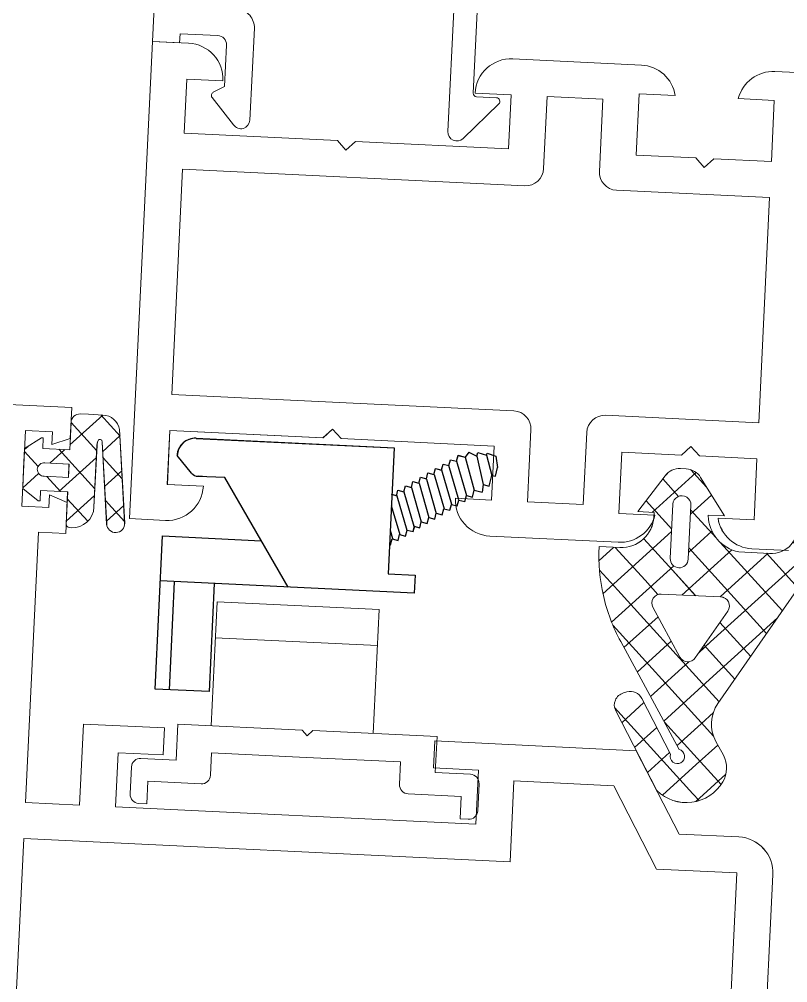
# Model space of a CAD drawing. Header units: millimetres. Extents: x 26282 to 30760, y 1404 to 4574.
# Drawn here: x 29210.07 to 29214.34, y 2843.03 to 2848.38 of the extents above; entities that cross this region are included whole.
import ezdxf

# ---------------------------------------------------------------- set-up
doc = ezdxf.new("R2010")
doc.units = ezdxf.units.MM
doc.header["$LTSCALE"] = 0.25
doc.linetypes.add('DIVIDE', pattern=[1.25, 0.5, -0.25, 0, -0.25, 0, -0.25])
for name, color, linetype, lineweight in [('AB-DUV', 4, 'Continuous', 50), ('DOĞRAMA', 30, 'Continuous', 20), ('SECTION LINE (3RDF)', 40, 'DIVIDE', 25)]:
    doc.layers.add(name, color=color, linetype=linetype, lineweight=lineweight)
doc.layers.add('aksesuar_k', color=7, linetype='Continuous')

# ---------------------------------------------------------------- blocks, each defined once
blk = doc.blocks.new('CHD60E27', base_point=(-138.6, 7.85))
at = {"color": 1, "linetype": 'Continuous'}
for p, q in [((-80.6, 56.35), (-78.6, 56.35)), ((-78.6, 29.85), (-80.6, 29.85))]:
    blk.add_line(p, q, dxfattribs=at)
at = {"color": 40, "linetype": 'Continuous'}
blk.add_lwpolyline([(-115.2, 56.35), (-113.159591, 56.35, -0.356297), (-111.199999, 54.75), (-113.2, 54.75), (-113.2, 51.35), (-110, 51.35), (-109.5, 50.85), (-109, 51.35), (-105.7, 51.35), (-105.7, 54.75), (-107.7, 54.75, -0.356297), (-105.740408, 56.35), (-98.6, 56.35, -0.414213), (-96.599999, 54.350001), (-98.6, 54.35), (-98.6, 51.35), (-90.1, 51.35), (-89.6, 50.85), (-89.1, 51.35), (-80.6, 51.35), (-80.6, 54.35), (-82.6, 54.35, -0.414213), (-80.6, 56.35), (-78.6, 56.35), (-78.6, 56.35), (-78.6, 29.85), (-79.6, 29.85), (-80.6, 29.85, -0.414213), (-82.599999, 31.85), (-80.6, 31.85), (-80.6, 34.85), (-89.1, 34.85), (-89.6, 35.35), (-90.1, 34.85), (-98.6, 34.85), (-98.6, 31.85), (-96.6, 31.85, -0.414213), (-98.599999, 29.85), (-105.740408, 29.85, -0.356298), (-107.699999, 31.450001), (-105.7, 31.45), (-105.7, 34.85), (-109, 34.85), (-109.5, 35.35), (-110, 34.85), (-113.2, 34.85), (-113.2, 31.45), (-111.2, 31.45, -0.356298), (-113.159592, 29.85), (-115.2, 29.85)], format="xyb", dxfattribs=at)
blk.add_lwpolyline([(-80.6, 43.1), (-80.6, 49.35), (-99.6, 49.35, -0.414213), (-100.6, 50.35), (-100.6, 54.35), (-103.7, 54.35), (-103.7, 50.35, -0.414213), (-104.699999, 49.350001), (-113.2, 49.35), (-113.2, 36.85), (-104.7, 36.85, -0.414213), (-103.699999, 35.850001), (-103.7, 31.85), (-100.6, 31.85), (-100.6, 35.85, -0.414213), (-99.6, 36.85), (-80.6, 36.85), (-80.6, 43.1)], format="xyb", close=True, dxfattribs=at)
blk = doc.blocks.new('CHD10-3111', base_point=(3855.389827, -8975.811796))
at = {"color": 40, "linetype": 'Continuous'}
blk.add_lwpolyline([(3855.389827, -8949.111796), (3879.389827, -8949.111796), (3879.389827, -8971.111796), (3877.889827, -8971.111796), (3877.889827, -8970.611796), (3875.789827, -8970.611796, 0.414276), (3875.289827, -8971.111902), (3875.289827, -8973.411796), (3875.891113, -8973.764938, -0.44986), (3875.948899, -8974.058621), (3874.687602, -8975.51474, -0.717959), (3873.789827, -8975.211796), (3873.789827, -8970.111796, -0.414242), (3874.789923, -8969.111796), (3876.40713, -8969.111796, 0.409111), (3877.406977, -8968.129248), (3877.703866, -8951.120522, 0.419335), (3877.203942, -8950.611796), (3858.289827, -8950.611796, 0.414214), (3857.789827, -8951.111796), (3857.789827, -8954.510299, 0.096347), (3857.826278, -8954.697709), (3862.331086, -8965.847499, -0.096289), (3862.789827, -8968.20752), (3862.789827, -8975.311796, -0.679855), (3861.925103, -8975.653814), (3860.044019, -8973.648631, -0.65679), (3860.189935, -8973.311796), (3861.289827, -8973.311796, 0.414214), (3861.489827, -8973.111796), (3861.489827, -8968.20752, 0.096295), (3861.125704, -8966.334383), (3856.526235, -8954.950297, -0.096289), (3856.489827, -8954.762994), (3856.489827, -8952.011796), (3855.389827, -8952.011796), (3855.389827, -8949.111796)], format="xyb", close=True, dxfattribs=at)
blk = doc.blocks.new('CHD60E28', base_point=(0, -82.8))
at = {"color": 40, "linetype": 'Continuous'}
blk.add_lwpolyline([(67, -82.8), (63.5, -82.8), (63.5, -81.073884), (64.5, -80.7), (64.5, -81.4), (66, -81.4), (66, -77.2), (64.5, -77.2), (64.5, -77.9), (63.5, -77.526115), (63.5, -75.8), (65, -75.8), (65, -60.8), (62, -60.8), (62, -65.3), (57.5, -65.3), (57.5, -63.8), (60, -63.8), (60, -60.8), (40, -60.8), (40, -63.8), (42.5, -63.8), (42.5, -65.3), (31.308076, -65.3), (28.71, -60.8), (25.4, -60.8, -0.414213), (23.4, -58.799999), (23.4, -48.4)], format="xyb", dxfattribs=at)
blk.add_lwpolyline([(65, -43.55084), (65, -28.301681, 0.414213), (62, -25.301681), (60, -25.30168), (60, -29), (25.4, -29), (25.4, -58.8), (29.864701, -58.8), (32.462777, -63.3), (38, -63.3), (38, -58.8), (65, -58.8), (65, -43.55084)], format="xyb", close=True, dxfattribs=at)
blk = doc.blocks.new('CHD50D23', base_point=(110.983776, 153.85743))
at = {"color": 1, "linetype": 'Continuous'}
for p, q in [((117.791548, 170.671326), (119.381447, 172.261226)), ((119.568875, 171.841832), (119.206204, 172.204502)), ((119.457419, 170.215877), (121.244586, 172.003044)), ((124.138771, 167.271936), (119.568875, 171.841832)), ((119.432791, 169.856596), (118.032092, 171.257294)), ((120.970782, 169.60792), (122.142332, 170.77947)), ((118.315634, 169.074092), (119.457419, 170.215877)), ((121.333881, 167.955505), (119.432791, 169.856596)), ((121.747604, 168.263422), (122.91966, 169.435477)), ((119.301305, 167.938443), (120.572703, 169.209841)), ((119.296707, 167.87136), (118.580823, 168.587243)), ((118.649877, 167.287015), (119.301305, 167.938443)), ((119.145191, 165.661009), (121.37384, 167.889658)), ((124.455498, 162.712568), (119.296707, 167.87136)), ((122.524426, 166.918923), (123.696988, 168.091485)), ((119.160623, 165.886123), (118.364104, 166.682642)), ((120.14134, 164.535837), (122.174977, 166.569474)), ((124.278265, 160.768481), (119.160623, 165.886123)), ((115.348278, 161.864095), (119.145191, 165.661009)), ((119.024539, 163.900887), (117.547506, 165.37792)), ((121.172168, 163.445345), (122.976114, 165.249291)), ((118.528593, 162.275512), (116.730908, 164.073197)), ((118.989078, 163.383575), (119.611946, 164.006444)), ((119.345191, 163.580234), (119.024539, 163.900887)), ((121.973305, 162.125161), (123.777251, 163.929107)), ((111.799457, 156.193954), (118.989078, 163.383575)), ((120.452072, 158.230713), (115.91431, 162.768475)), ((121.603057, 159.633594), (124.527445, 162.557981)), ((118.720503, 157.840961), (115.097712, 161.463753)), ((116.041968, 158.315145), (118.584254, 160.857431)), ((118.064864, 158.216721), (120.705574, 160.857431)), ((121.299351, 159.504754), (119.946674, 160.857431)), ((121.452072, 157.361288), (125.087016, 160.996232)), ((122.788808, 160.136617), (122.034401, 160.891024)), ((125.34237, 159.704376), (124.278265, 160.768481)), ((116.124999, 158.315145), (114.281114, 160.15903)), ((124.529431, 158.395995), (122.788808, 160.136617)), ((121.237452, 159.267988), (121.603057, 159.633594)), ((122.965684, 157.838422), (121.299351, 159.504754)), ((114.691525, 157.627299), (113.464516, 158.854308)), ((124.608099, 158.395995), (125.396213, 159.184109)), ((119.211984, 157.24252), (120.452072, 158.482608)), ((113.865869, 156.331635), (112.647918, 157.549586)), ((120.452072, 156.109392), (118.977527, 157.583937)), ((122.94395, 155.738834), (121.452072, 157.230713)), ((113.040212, 155.035971), (111.83132, 156.244863)), ((119.332913, 155.242129), (120.452072, 156.361288)), ((120.244395, 154.032291), (122.569534, 156.35743)), ((112.193401, 154.466577), (113.52755, 155.800727)), ((122.081038, 154.480426), (121.159141, 155.402323)), ((111.107571, 154.847292), (111.014722, 154.940141)), ((120.547923, 153.892221), (119.627241, 154.812903))]:
    blk.add_line(p, q, dxfattribs=at)
for points in [[(117.942326, 171.103172, -0.229763), (119.601084, 172.311706, -0.229763), (121.577, 171.756923), (124.065182, 167.454881, -0.472021), (123.686104, 166.442525), (123.493312, 166.376425, -0.353954), (122.651853, 166.698377), (120.910699, 169.711911, 2.506605), (120.443837, 169.422198), (123.974866, 163.603459, -0.068514), (125.058809, 161.099606, -0.068514), (125.425814, 158.395994), (124.268132, 158.395995, 0.414213), (122.468133, 156.595995), (122.468132, 156.35743), (123.368132, 156.35743), (121.951762, 154.2919, -0.247171), (121.127035, 153.857431), (120.80923, 153.85743, -0.247171), (119.984502, 154.2919), (118.568132, 156.35743), (119.468132, 156.35743), (119.468132, 156.395995, 0.347266), (117.672353, 158.315146), (115.962865, 158.315145, 0.239382), (114.781982, 157.769249), (112.588983, 154.327878), (110.983776, 154.890697), (118.422358, 166.775718, 0.283277), (118.436838, 168.874362), (117.984154, 169.620334, -0.264505), (117.942326, 171.103172)], [(118.960417, 162.96546), (118.120011, 161.622698, 0.58904), (118.543842, 160.857431), (121.854332, 160.857431, 0.584485), (122.281783, 161.616824), (120.652103, 164.302354, 0.558043), (119.800823, 164.308222), (118.960417, 162.96546)], [(120.952072, 159.35743, 0.414214), (120.452072, 158.85743), (120.452072, 155.85743, 1), (121.452072, 155.85743), (121.452072, 158.85743, 0.414214), (120.952072, 159.35743)]]:
    blk.add_lwpolyline(points, format="xyb", close=True, dxfattribs=at)
blk = doc.blocks.new('CHD40D06', base_point=(-3.244644, -4.348007))
at = {"color": 1, "linetype": 'Continuous'}
for p, q in [((-1.5, 0.137274), (0, 1.637274)), ((-3.233957, 1.502004), (-2.114244, 0.38229)), ((-3.143286, 0.615308), (-2.231326, 1.527269)), ((-1.19341, 1.582777), (0, 0.389367)), ((-1.5, -1.984046), (0.484046, 0)), ((0.389367, 0), (1.189367, -0.8)), ((-2.94649, -1.309216), (-2.03453, -0.397255)), ((-1.5, -0.231953), (0.605442, -2.337395)), ((1.664749, -0.940617), (2.5, -0.105366)), ((-2.992329, -0.860945), (-1.872616, -1.980658)), ((0.267971, -2.337395), (1.067971, -1.537395)), ((1.710462, -1.321095), (2.5, -2.110633)), ((-2.749694, -3.23374), (-1.837734, -2.32178)), ((-1.74264, -4.348007), (0, -2.605366)), ((-1.5, -2.353274), (-0.000027, -3.853246)), ((2.317869, -2.408817), (2.5, -2.226687)), ((-2.750701, -3.223894), (-1.626587, -4.348007))]:
    blk.add_line(p, q, dxfattribs=at)
for points in [[(2.5, -0.0586), (2.5, -1.168698), (2.5, -2.278795), (1.60183, -2.919995), (1.5, -2.919995), (1.5, -2.337395), (0, -2.337395), (0, -3.848007, -0.414213), (-0.499999, -4.348007), (-0.943759, -4.348007), (-1.741907, -4.348007, -0.346314), (-2.714035, -3.582455), (-3.24205, 1.581145, -0.414213), (-2.795506, 2.129414, -0.414213), (-2.247237, 1.68287), (-1.7854, -2.833564), (-1.760746, -2.951964), (-1.679623, -2.98778), (-1.584181, -2.97584), (-1.510215, -2.854067), (-1.5, -2.668709), (-1.5, 0.781642, -0.414213), (-0.3, 1.981642), (-0.2, 1.981642, -0.414209), (0, 1.781645), (0, 0), (1.5, 0), (1.5, 0.5826), (1.60183, 0.5826), (2.5, -0.0586)], [(1.743245, -1.168703, 0.444305), (1.335038, -0.8), (0, -0.8), (0, -1.537395), (1.335028, -1.537395, 0.444305), (1.743245, -1.168703)]]:
    blk.add_lwpolyline(points, format="xyb", close=True, dxfattribs=at)
blk = doc.blocks.new('karş')
at = {"layer": 'aksesuar_k'}
for p, q in [((-11.742, 16.152), (-3.242, 16.152)), ((-11.742, 13.152), (-11.742, 16.152)), ((-5.742, 2.052), (-5.742, 16.152)), ((-3.242, 16.152), (-3.242, 10.662)), ((0.322, 14.701), (1.258, 15.552)), ((-11.742, 15.352), (-5.742, 15.352)), ((2.258, 14.552), (2.258, 3.552)), ((0.158, 13.852), (0.158, 14.331)), ((0.158, 12.852), (0.158, 13.852)), ((-5.742, 13.152), (-11.742, 13.152)), ((-5.742, 9.052), (0.158, 12.852)), ((-4.742, 3.552), (-4.742, 2.052)), ((2.258, 3.552), (-4.742, 3.552)), ((-3.104, 3.552), (-3.117, 3.489)), ((-3.104, 3.552), (-3.117, 3.489)), ((-3.117, 3.489), (-2.785, 3.418)), ((-3.117, 3.489), (-2.785, 3.418)), ((-2.785, 3.418), (-2.856, 3.085)), ((-2.785, 3.418), (-2.856, 3.085)), ((-2.32, 3.552), (-2.772, 3.398)), ((-0.939, 3.552), (-2.522, 3.012)), ((-0.393, 3.267), (-2.271, 2.626)), ((-0.414, 3.299), (-0.081, 3.227)), ((-0.414, 3.299), (-0.081, 3.227)), ((-0.312, 3.584), (-0.383, 3.252)), ((-0.319, 3.552), (-0.383, 3.252)), ((-0.081, 3.227), (-0.152, 2.895)), ((-0.081, 3.227), (-0.152, 2.895)), ((-2.856, 3.085), (-2.523, 3.014)), ((-2.856, 3.085), (-2.523, 3.014)), ((-2.523, 3.014), (-2.593, 2.68)), ((-2.523, 3.014), (-2.593, 2.68)), ((-2.593, 2.68), (-2.26, 2.609)), ((-2.593, 2.68), (-2.26, 2.609)), ((-0.151, 2.893), (-2.029, 2.251)), ((-0.152, 2.895), (0.182, 2.822)), ((-0.152, 2.895), (0.182, 2.822)), ((0.182, 2.822), (0.111, 2.489)), ((0.182, 2.822), (0.111, 2.489)), ((-2.26, 2.609), (-2.331, 2.276)), ((-2.26, 2.609), (-2.331, 2.276)), ((-2.331, 2.276), (-1.999, 2.205)), ((-2.331, 2.276), (-1.999, 2.205)), ((-2.029, 2.252), (-2.1, 1.919)), ((-2.029, 2.252), (-2.1, 1.919)), ((0.11, 2.491), (-1.768, 1.85)), ((0.111, 2.489), (0.443, 2.418)), ((0.111, 2.489), (0.443, 2.418)), ((0.443, 2.418), (0.372, 2.085)), ((0.443, 2.418), (0.372, 2.085)), ((-4.742, 2.052), (-5.742, 2.052)), ((-2.1, 1.919), (-1.767, 1.848)), ((-2.1, 1.919), (-1.767, 1.848)), ((-1.767, 1.848), (-1.837, 1.514)), ((-1.767, 1.848), (-1.837, 1.514)), ((0.377, 2.078), (-1.5, 1.436)), ((0.614, 1.681), (-1.264, 1.04)), ((0.372, 2.085), (0.706, 2.013)), ((0.372, 2.085), (0.706, 2.013)), ((0.706, 2.013), (0.635, 1.68)), ((0.706, 2.013), (0.635, 1.68)), ((0.635, 1.68), (0.968, 1.609)), ((0.635, 1.68), (0.968, 1.609)), ((0.968, 1.609), (0.897, 1.276)), ((0.968, 1.609), (0.897, 1.276)), ((-1.837, 1.514), (-1.505, 1.442)), ((-1.837, 1.514), (-1.505, 1.442)), ((-1.505, 1.442), (-1.576, 1.11)), ((-1.505, 1.442), (-1.576, 1.11)), ((-1.576, 1.11), (-1.243, 1.039)), ((-1.576, 1.11), (-1.243, 1.039)), ((0.891, 1.255), (-0.987, 0.613)), ((0.897, 1.276), (1.231, 1.203)), ((0.897, 1.276), (1.231, 1.203)), ((1.231, 1.203), (1.16, 0.871)), ((1.231, 1.203), (1.16, 0.871)), ((-1.243, 1.039), (-1.313, 0.704)), ((-1.243, 1.039), (-1.313, 0.704)), ((-1.313, 0.704), (-0.98, 0.633)), ((-1.313, 0.704), (-0.98, 0.633)), ((-0.98, 0.633), (-1.051, 0.3)), ((-0.98, 0.633), (-1.051, 0.3)), ((1.164, 0.865), (-0.714, 0.223)), ((1.16, 0.871), (1.492, 0.8)), ((1.16, 0.871), (1.492, 0.8)), ((1.492, 0.8), (1.421, 0.467)), ((1.492, 0.8), (1.421, 0.467)), ((-1.051, 0.3), (-0.718, 0.229)), ((-1.051, 0.3), (-0.718, 0.229)), ((-0.718, 0.229), (-0.788, -0.105)), ((-0.718, 0.229), (-0.788, -0.105)), ((1.445, 0.494), (-0.433, -0.148)), ((1.684, 0.061), (-0.194, -0.58)), ((1.421, 0.467), (1.755, 0.394)), ((1.421, 0.467), (1.755, 0.394)), ((1.755, 0.394), (1.684, 0.061)), ((1.755, 0.394), (1.684, 0.061)), ((1.684, 0.061), (2.017, -0.01)), ((1.684, 0.061), (2.017, -0.01)), ((-0.788, -0.105), (-0.456, -0.176)), ((-0.788, -0.105), (-0.456, -0.176)), ((-0.456, -0.176), (-0.527, -0.509)), ((-0.527, -0.509), (-0.194, -0.58)), ((-0.527, -0.509), (-0.194, -0.58)), ((1.928, -0.41), (0.133, -0.999)), ((2.228, -0.601), (1.928, -0.41)), ((2.017, -0.01), (1.931, -0.412)), ((2.017, -0.01), (1.946, -0.342)), ((-0.194, -0.58), (-0.264, -0.914)), ((-0.194, -0.58), (-0.264, -0.914)), ((-0.264, -0.914), (0.133, -0.999)), ((0.133, -0.999), (0.039, -1.439)), ((2.026, -1.049), (0.47, -1.483)), ((2.228, -0.601), (2.026, -1.049)), ((2.026, -1.049), (2.226, -1.092)), ((0.47, -1.483), (0.039, -1.439)), ((0.47, -1.483), (0.398, -1.816)), ((2.097, -1.582), (0.997, -1.944)), ((2.226, -1.092), (2.097, -1.582)), ((2.097, -1.582), (2.219, -1.612)), ((0.398, -1.816), (0.997, -1.944)), ((0.997, -1.944), (0.955, -2.144)), ((2.079, -2.104), (1.453, -2.234)), ((2.219, -1.612), (2.079, -2.104)), ((0.955, -2.144), (1.455, -2.226))]:
    blk.add_line(p, q, dxfattribs=at)
for centre, radius, start, end in [((1.258, 14.552), 1, 0, 90), ((0.658, 14.331), 0.5, 132.2737, 180)]:
    blk.add_arc(centre, radius, start, end, dxfattribs=at)
blk = doc.blocks.new('A$C74C11A8A')
at = {"layer": 'DOĞRAMA', "color": 155}
for p, q in [((685.712, 106.878), (678.832, 106.878)), ((683.712, 106.878), (683.712, 97.878)), ((685.712, 97.878), (685.712, 106.878)), ((678.832, 97.878), (685.712, 97.878))]:
    blk.add_line(p, q, dxfattribs=at)
at = {"layer": 'DOĞRAMA', "color": 155, "lineweight": 0}
blk.add_lwpolyline([(676.082, 106.775), (677.332, 106.775), (677.332, 101.525), (677.332, 96.275), (676.082, 96.275, 0.414214), (675.582, 95.775), (675.582, 92.825), (674.332, 92.825), (674.332, 92.375, 0.414214), (674.832, 91.875), (676.332, 91.875, 0.414214), (676.832, 92.375), (676.832, 94.325), (678.832, 94.325), (678.832, 101.225), (678.532, 101.525), (678.832, 101.825), (678.832, 108.725), (676.832, 108.725), (676.832, 110.675, 0.414214), (676.332, 111.175), (674.832, 111.175, 0.414214), (674.332, 110.675), (674.332, 110.225), (675.582, 110.225), (675.582, 107.275, 0.414214)], format="xyb", close=True, dxfattribs=at)
at = {"layer": 'DOĞRAMA', "color": 155, "rotation": 90}
for name, p in [('CHD60E28', (696.083, 51.945)), ('CHD40D06', (695.754, 112.202)), ('CHD50D23', (694.332, 71.415))]:
    blk.add_blockref(name, p, dxfattribs=at)
at = {"layer": 'DOĞRAMA', "color": 155, "xscale": -1, "rotation": 270}
for name, p in [('CHD60E27', (668.083, 51.945)), ('CHD10-3111', (711.883, 87.945))]:
    blk.add_blockref(name, p, dxfattribs=at)
at = {"layer": 'DOĞRAMA', "color": 155}
blk.add_blockref('karş', (692.454, 93.926), dxfattribs=at)
blk = doc.blocks.new('A$C187D15ED')
at = {"layer": 'SECTION LINE (3RDF)', "xscale": 0.0999999999999993, "yscale": 0.0999999999999993, "zscale": 0.0999999999999993, "rotation": 87.23356812257782}
blk.add_blockref('A$C74C11A8A', (9648.1117, 2571.1115), dxfattribs=at)
blk.add_blockref('A$C74C11A8A', (9648.1117, 2571.1115), dxfattribs=at)

msp = doc.modelspace()

# ---------------------------------------------------------------- block references
at = {"layer": 'AB-DUV', "ltscale": 100}
msp.add_blockref('A$C187D15ED', (19570.4239, 205.0275, 5.1264), dxfattribs=at)

# ---------------------------------------------------------------- next in the draw order: linework, layer by layer
at = {"layer": 'aksesuar_k'}
for p, q in [((29211.0534, 2846.0527, 5.1264), (29212.1522, 2845.9997, 5.1264)), ((29212.1522, 2845.9997, 5.1264), (29212.1184, 2845.3005, 5.1264)), ((29211.0292, 2845.8601, 5.1264), (29210.9487, 2845.9577, 5.1264)), ((29212.4981, 2845.9255, 5.1264), (29212.5068, 2845.9584, 5.1264)), ((29212.4981, 2845.9255, 5.1264), (29212.5068, 2845.9584, 5.1264)), ((29212.5068, 2845.9584, 5.1264), (29212.5396, 2845.9497, 5.1264)), ((29212.5068, 2845.9584, 5.1264), (29212.5465, 2845.9479, 5.1264)), ((29212.5669, 2845.9767, 5.1264), (29212.5463, 2845.9476, 5.1264)), ((29212.5463, 2845.9476, 5.1264), (29212.5965, 2845.7654, 5.1264)), ((29212.5669, 2845.9767, 5.1264), (29212.6106, 2845.9543, 5.1264)), ((29212.6106, 2845.9543, 5.1264), (29212.6159, 2845.974, 5.1264)), ((29212.6106, 2845.9543, 5.1264), (29212.6465, 2845.7967, 5.1264)), ((29212.6159, 2845.974, 5.1264), (29212.6642, 2845.9588, 5.1264)), ((29212.6642, 2845.9588, 5.1264), (29212.6678, 2845.9708, 5.1264)), ((29212.6642, 2845.9588, 5.1264), (29212.6951, 2845.8472, 5.1264)), ((29212.6678, 2845.9708, 5.1264), (29212.7163, 2845.9545, 5.1264)), ((29212.7163, 2845.9545, 5.1264), (29212.7262, 2845.8914, 5.1264)), ((29212.4147, 2845.877, 5.1264), (29212.4234, 2845.9099, 5.1264)), ((29212.4147, 2845.877, 5.1264), (29212.4234, 2845.9099, 5.1264)), ((29212.4234, 2845.9099, 5.1264), (29212.4563, 2845.9012, 5.1264)), ((29212.4234, 2845.9099, 5.1264), (29212.4563, 2845.9012, 5.1264)), ((29212.4537, 2845.9037, 5.1264), (29212.5087, 2845.7131, 5.1264)), ((29212.4563, 2845.9012, 5.1264), (29212.4652, 2845.9342, 5.1264)), ((29212.4563, 2845.9012, 5.1264), (29212.4652, 2845.9342, 5.1264)), ((29212.4652, 2845.9342, 5.1264), (29212.4981, 2845.9255, 5.1264)), ((29212.4652, 2845.9342, 5.1264), (29212.4981, 2845.9255, 5.1264)), ((29212.4981, 2845.9255, 5.1264), (29212.553, 2845.7348, 5.1264)), ((29212.7148, 2845.842, 5.1264), (29212.7254, 2845.8915, 5.1264)), ((29211.1132, 2845.8396, 5.1264), (29211.0654, 2845.8419, 5.1264)), ((29211.2131, 2845.8348, 5.1264), (29211.1132, 2845.8396, 5.1264)), ((29212.2896, 2845.8042, 5.1264), (29212.2984, 2845.8372, 5.1264)), ((29212.2896, 2845.8042, 5.1264), (29212.2984, 2845.8372, 5.1264)), ((29212.2984, 2845.8372, 5.1264), (29212.3313, 2845.8285, 5.1264)), ((29212.2984, 2845.8372, 5.1264), (29212.3313, 2845.8285, 5.1264)), ((29212.3313, 2845.8285, 5.1264), (29212.34, 2845.8614, 5.1264)), ((29212.3313, 2845.8285, 5.1264), (29212.34, 2845.8614, 5.1264)), ((29212.34, 2845.8614, 5.1264), (29212.3729, 2845.8527, 5.1264)), ((29212.34, 2845.8614, 5.1264), (29212.3729, 2845.8527, 5.1264)), ((29212.3729, 2845.8527, 5.1264), (29212.3818, 2845.8857, 5.1264)), ((29212.3729, 2845.8527, 5.1264), (29212.3818, 2845.8857, 5.1264)), ((29212.375, 2845.852, 5.1264), (29212.43, 2845.6613, 5.1264)), ((29212.3818, 2845.8857, 5.1264), (29212.4147, 2845.877, 5.1264)), ((29212.3818, 2845.8857, 5.1264), (29212.4147, 2845.877, 5.1264)), ((29212.4153, 2845.8774, 5.1264), (29212.4703, 2845.6867, 5.1264)), ((29212.6794, 2845.788, 5.1264), (29212.6951, 2845.8472, 5.1264)), ((29212.6951, 2845.8472, 5.1264), (29212.7148, 2845.842, 5.1264)), ((29211.5642, 2845.2271, 5.1264), (29211.2131, 2845.8348, 5.1264)), ((29212.2062, 2845.7558, 5.1264), (29212.2151, 2845.7888, 5.1264)), ((29212.2062, 2845.7558, 5.1264), (29212.2151, 2845.7888, 5.1264)), ((29212.2151, 2845.7888, 5.1264), (29212.248, 2845.7801, 5.1264)), ((29212.2151, 2845.7888, 5.1264), (29212.248, 2845.7801, 5.1264)), ((29212.248, 2845.7801, 5.1264), (29212.2567, 2845.8129, 5.1264)), ((29212.248, 2845.7801, 5.1264), (29212.2567, 2845.8129, 5.1264)), ((29212.2567, 2845.8129, 5.1264), (29212.2896, 2845.8042, 5.1264)), ((29212.2567, 2845.8129, 5.1264), (29212.2896, 2845.8042, 5.1264)), ((29212.2904, 2845.8047, 5.1264), (29212.3454, 2845.614, 5.1264)), ((29212.3311, 2845.8264, 5.1264), (29212.3861, 2845.6358, 5.1264)), ((29212.6465, 2845.7967, 5.1264), (29212.64, 2845.7539, 5.1264)), ((29212.6465, 2845.7967, 5.1264), (29212.6794, 2845.788, 5.1264)), ((29212.1365, 2845.7431, 5.1264), (29212.1694, 2845.7344, 5.1264)), ((29212.1397, 2845.7423, 5.1264), (29212.1694, 2845.7344, 5.1264)), ((29212.1646, 2845.7316, 5.1264), (29212.1733, 2845.7645, 5.1264)), ((29212.1646, 2845.7316, 5.1264), (29212.1733, 2845.7645, 5.1264)), ((29212.1678, 2845.7335, 5.1264), (29212.2228, 2845.5428, 5.1264)), ((29212.1733, 2845.7645, 5.1264), (29212.2062, 2845.7558, 5.1264)), ((29212.1733, 2845.7645, 5.1264), (29212.2062, 2845.7558, 5.1264)), ((29212.2064, 2845.7559, 5.1264), (29212.2614, 2845.5652, 5.1264)), ((29212.2478, 2845.78, 5.1264), (29212.3028, 2845.5893, 5.1264)), ((29212.5443, 2845.7019, 5.1264), (29212.553, 2845.7348, 5.1264)), ((29212.5443, 2845.7019, 5.1264), (29212.553, 2845.7348, 5.1264)), ((29212.553, 2845.7348, 5.1264), (29212.5861, 2845.7262, 5.1264)), ((29212.553, 2845.7348, 5.1264), (29212.5861, 2845.7262, 5.1264)), ((29212.5861, 2845.7262, 5.1264), (29212.5965, 2845.7654, 5.1264)), ((29212.5965, 2845.7654, 5.1264), (29212.64, 2845.7539, 5.1264)), ((29212.1367, 2845.6803, 5.1264), (29212.1831, 2845.5197, 5.1264)), ((29212.461, 2845.6534, 5.1264), (29212.4697, 2845.6863, 5.1264)), ((29212.461, 2845.6534, 5.1264), (29212.4697, 2845.6863, 5.1264)), ((29212.4697, 2845.6863, 5.1264), (29212.5027, 2845.6777, 5.1264)), ((29212.4697, 2845.6863, 5.1264), (29212.5027, 2845.6777, 5.1264)), ((29212.5027, 2845.6777, 5.1264), (29212.5114, 2845.7106, 5.1264)), ((29212.5027, 2845.6777, 5.1264), (29212.5114, 2845.7106, 5.1264)), ((29212.5114, 2845.7106, 5.1264), (29212.5443, 2845.7019, 5.1264)), ((29212.3776, 2845.605, 5.1264), (29212.3863, 2845.6379, 5.1264)), ((29212.3776, 2845.605, 5.1264), (29212.3863, 2845.6379, 5.1264)), ((29212.3863, 2845.6379, 5.1264), (29212.4194, 2845.6293, 5.1264)), ((29212.3863, 2845.6379, 5.1264), (29212.4194, 2845.6293, 5.1264)), ((29212.4194, 2845.6293, 5.1264), (29212.4281, 2845.6621, 5.1264)), ((29212.4194, 2845.6293, 5.1264), (29212.4281, 2845.6621, 5.1264)), ((29212.4281, 2845.6621, 5.1264), (29212.461, 2845.6534, 5.1264)), ((29212.4281, 2845.6621, 5.1264), (29212.461, 2845.6534, 5.1264)), ((29212.2943, 2845.5565, 5.1264), (29212.303, 2845.5894, 5.1264)), ((29212.2943, 2845.5565, 5.1264), (29212.303, 2845.5894, 5.1264)), ((29212.303, 2845.5894, 5.1264), (29212.336, 2845.5808, 5.1264)), ((29212.303, 2845.5894, 5.1264), (29212.336, 2845.5808, 5.1264)), ((29212.336, 2845.5808, 5.1264), (29212.3447, 2845.6137, 5.1264)), ((29212.336, 2845.5808, 5.1264), (29212.3447, 2845.6137, 5.1264)), ((29212.3447, 2845.6137, 5.1264), (29212.3776, 2845.605, 5.1264)), ((29212.3447, 2845.6137, 5.1264), (29212.3776, 2845.605, 5.1264)), ((29212.1301, 2845.5424, 5.1264), (29212.1433, 2845.4965, 5.1264)), ((29212.1741, 2845.4866, 5.1264), (29212.1828, 2845.5195, 5.1264)), ((29212.1741, 2845.4866, 5.1264), (29212.1828, 2845.5195, 5.1264)), ((29212.1828, 2845.5195, 5.1264), (29212.2159, 2845.5109, 5.1264)), ((29212.1828, 2845.5195, 5.1264), (29212.2159, 2845.5109, 5.1264)), ((29212.2159, 2845.5109, 5.1264), (29212.2246, 2845.5438, 5.1264)), ((29212.2159, 2845.5109, 5.1264), (29212.2246, 2845.5438, 5.1264)), ((29212.2246, 2845.5438, 5.1264), (29212.2575, 2845.5351, 5.1264)), ((29212.2246, 2845.5438, 5.1264), (29212.2575, 2845.5351, 5.1264)), ((29212.2575, 2845.5351, 5.1264), (29212.2662, 2845.568, 5.1264)), ((29212.2575, 2845.5351, 5.1264), (29212.2662, 2845.568, 5.1264)), ((29212.2614, 2845.5652, 5.1264), (29212.2943, 2845.5565, 5.1264)), ((29212.2614, 2845.5652, 5.1264), (29212.2943, 2845.5565, 5.1264)), ((29210.8261, 2844.6621, 5.1264), (29210.8671, 2845.5111, 5.1264)), ((29210.8671, 2845.5111, 5.1264), (29211.4154, 2845.4846, 5.1264)), ((29212.1263, 2845.4641, 5.1264), (29212.1325, 2845.4624, 5.1264)), ((29212.1263, 2845.4641, 5.1264), (29212.1325, 2845.4624, 5.1264)), ((29212.1325, 2845.4624, 5.1264), (29212.1412, 2845.4953, 5.1264)), ((29212.1325, 2845.4624, 5.1264), (29212.1412, 2845.4953, 5.1264)), ((29212.1412, 2845.4953, 5.1264), (29212.1741, 2845.4866, 5.1264)), ((29212.1412, 2845.4953, 5.1264), (29212.1741, 2845.4866, 5.1264)), ((29212.2634, 2845.1933, 5.1264), (29210.855, 2845.2614, 5.1264)), ((29210.906, 2844.6582, 5.1264), (29210.9349, 2845.2575, 5.1264)), ((29212.1184, 2845.3005, 5.1264), (29212.2682, 2845.2932, 5.1264)), ((29212.2682, 2845.2932, 5.1264), (29212.2634, 2845.1933, 5.1264)), ((29211.1547, 2845.2469, 5.1264), (29211.1257, 2844.6476, 5.1264)), ((29211.1257, 2844.6476, 5.1264), (29210.8261, 2844.6621, 5.1264))]:
    msp.add_line(p, q, dxfattribs=at)
for centre, radius, start, end in [((29211.0486, 2845.9529, 5.1264), 0.1, 87.2336, 177.2336), ((29211.0678, 2845.8919, 5.1264), 0.05, 219.5073, 267.2336)]:
    msp.add_arc(centre, radius, start, end, dxfattribs=at)
at = {"layer": 'DOĞRAMA', "color": 1, "linetype": 'Continuous'}
for p, q in [((29211.0125, 2848.2444, 5.1264), (29210.8127, 2848.2541, 5.1264)), ((29210.5365, 2846.1821, 5.1264), (29210.354, 2846.0164, 5.1264)), ((29210.6318, 2846.0649, 5.1264), (29210.5249, 2846.1827, 5.1264)), ((29210.5026, 2845.984, 5.1264), (29210.3601, 2846.1411, 5.1264)), ((29210.6317, 2846.0659, 5.1264), (29210.5362, 2845.9792, 5.1264)), ((29210.1216, 2846.008, 5.1264), (29210.1025, 2845.9907, 5.1264)), ((29210.177, 2845.8964, 5.1264), (29210.1019, 2845.9791, 5.1264)), ((29210.326, 2845.991, 5.1264), (29210.2422, 2845.9149, 5.1264)), ((29210.4924, 2845.7721, 5.1264), (29210.2923, 2845.9926, 5.1264)), ((29210.5009, 2845.9471, 5.1264), (29210.2931, 2845.7585, 5.1264)), ((29210.6445, 2845.8278, 5.1264), (29210.5381, 2845.945, 5.1264)), ((29210.1797, 2845.8582, 5.1264), (29210.0923, 2845.7788, 5.1264)), ((29210.3026, 2845.7581, 5.1264), (29210.2265, 2845.8419, 5.1264)), ((29210.6421, 2845.8728, 5.1264), (29210.5466, 2845.7861, 5.1264)), ((29213.8277, 2845.8632, 5.1264), (29213.5843, 2845.6421, 5.1264)), ((29213.7981, 2845.8786, 5.1264), (29213.8856, 2845.7822, 5.1264)), ((29213.6421, 2845.8273, 5.1264), (29213.7297, 2845.7307, 5.1264)), ((29210.4906, 2845.7353, 5.1264), (29210.3335, 2845.5927, 5.1264)), ((29213.9129, 2845.7379, 5.1264), (29213.7957, 2845.6315, 5.1264)), ((29210.453, 2845.5924, 5.1264), (29210.3396, 2845.7173, 5.1264)), ((29210.6572, 2845.5906, 5.1264), (29210.5508, 2845.7078, 5.1264)), ((29210.6524, 2845.6796, 5.1264), (29210.557, 2845.5929, 5.1264)), ((29213.5498, 2845.7057, 5.1264), (29213.6917, 2845.5495, 5.1264)), ((29213.797, 2845.6567, 5.1264), (29213.9371, 2845.5023, 5.1264)), ((29210.6848, 2845.6072, 5.1264), (29210.8846, 2845.5975, 5.1264)), ((29214.6608, 2845.6065, 5.1264), (29213.908, 2844.9231, 5.1264)), ((29213.691, 2845.5365, 5.1264), (29213.3104, 2845.1909, 5.1264)), ((29213.9154, 2845.5375, 5.1264), (29213.7855, 2845.4196, 5.1264)), ((29213.5375, 2845.4961, 5.1264), (29213.6959, 2845.3216, 5.1264)), ((29213.9616, 2845.4754, 5.1264), (29214.3059, 2845.096, 5.1264)), ((29213.3708, 2845.4484, 5.1264), (29213.2883, 2845.3734, 5.1264)), ((29213.3787, 2845.448, 5.1264), (29213.5441, 2845.2657, 5.1264)), ((29214.0252, 2845.4347, 5.1264), (29213.7487, 2845.1837, 5.1264)), ((29213.7867, 2845.4448, 5.1264), (29214.2181, 2844.9697, 5.1264)), ((29214.2268, 2845.4151, 5.1264), (29213.9606, 2845.1734, 5.1264)), ((29214.2185, 2845.4155, 5.1264), (29214.3938, 2845.2224, 5.1264)), ((29213.2911, 2845.3212, 5.1264), (29213.3923, 2845.2098, 5.1264)), ((29213.665, 2845.3102, 5.1264), (29213.3588, 2845.0322, 5.1264)), ((29213.7033, 2845.345, 5.1264), (29213.665, 2845.3102, 5.1264)), ((29213.6959, 2845.3216, 5.1264), (29213.8245, 2845.18, 5.1264)), ((29213.5441, 2845.2657, 5.1264), (29213.6158, 2845.1867, 5.1264)), ((29213.3923, 2845.2098, 5.1264), (29213.8788, 2844.6739, 5.1264)), ((29213.616, 2845.0632, 5.1264), (29213.4271, 2844.8917, 5.1264)), ((29214.279, 2845.0573, 5.1264), (29213.8814, 2844.6963, 5.1264)), ((29213.3652, 2845.0165, 5.1264), (29213.8556, 2844.4763, 5.1264)), ((29213.9593, 2845.0315, 5.1264), (29214.1302, 2844.8433, 5.1264)), ((29213.6896, 2844.9274, 5.1264), (29213.5007, 2844.7559, 5.1264)), ((29213.908, 2844.9231, 5.1264), (29213.8428, 2844.8638, 5.1264)), ((29213.8715, 2844.9051, 5.1264), (29213.9019, 2844.8716, 5.1264)), ((29213.9019, 2844.8716, 5.1264), (29214.0423, 2844.7169, 5.1264)), ((29213.7873, 2844.8135, 5.1264), (29213.5744, 2844.6202, 5.1264)), ((29213.8814, 2844.6963, 5.1264), (29213.648, 2844.4845, 5.1264)), ((29213.8788, 2844.6739, 5.1264), (29213.9545, 2844.5905, 5.1264)), ((29213.3748, 2844.5595, 5.1264), (29213.8092, 2844.081, 5.1264)), ((29213.5378, 2844.587, 5.1264), (29213.415, 2844.4755, 5.1264)), ((29213.923, 2844.5315, 5.1264), (29213.8548, 2844.4696, 5.1264)), ((29213.6089, 2844.449, 5.1264), (29213.4862, 2844.3375, 5.1264)), ((29213.6517, 2844.4777, 5.1264), (29213.8324, 2844.2786, 5.1264)), ((29213.8548, 2844.4696, 5.1264), (29213.7217, 2844.3487, 5.1264)), ((29213.8556, 2844.4763, 5.1264), (29213.9236, 2844.4013, 5.1264)), ((29213.9478, 2844.3514, 5.1264), (29213.8282, 2844.2429, 5.1264)), ((29213.68, 2844.3109, 5.1264), (29213.5573, 2844.1995, 5.1264)), ((29213.8282, 2844.2429, 5.1264), (29213.6411, 2844.073, 5.1264)), ((29213.8324, 2844.2786, 5.1264), (29213.9656, 2844.132, 5.1264)), ((29213.9924, 2844.1893, 5.1264), (29213.8259, 2844.0382, 5.1264)), ((29213.8092, 2844.081, 5.1264), (29213.8437, 2844.043, 5.1264))]:
    msp.add_line(p, q, dxfattribs=at)
at = {"layer": 'DOĞRAMA', "color": 155}
for p, q in [((29211.1698, 2845.1461, 5.1264), (29211.1366, 2844.4589, 5.1264)), ((29212.0688, 2845.1026, 5.1264), (29211.1698, 2845.1461, 5.1264)), ((29212.0356, 2844.4155, 5.1264), (29212.0688, 2845.1026, 5.1264)), ((29211.1602, 2844.9463, 5.1264), (29212.0591, 2844.9029, 5.1264))]:
    msp.add_line(p, q, dxfattribs=at)
at = {"layer": 'DOĞRAMA', "color": 40, "linetype": 'Continuous', "elevation": 5.1264}
for points in [[(29210.9189, 2850.4515), (29210.8127, 2848.2541), (29210.9626, 2848.2469), (29210.965, 2848.2968), (29211.1747, 2848.2867, -0.414276), (29211.2223, 2848.2343), (29211.2112, 2848.0046), (29211.1494, 2847.9722, 0.44986), (29211.1422, 2847.9431), (29211.2612, 2847.7916, 0.717959), (29211.3523, 2847.8175), (29211.3769, 2848.3269, 0.414242), (29211.2819, 2848.4317)], [(29212.4848, 2848.4641), (29212.4505, 2847.7545, 0.679855), (29212.5353, 2847.7161), (29212.7328, 2847.9073, 0.65679), (29212.7199, 2847.9417), (29212.61, 2847.947, -0.414214), (29212.591, 2847.9679), (29212.6147, 2848.4578, -0.096295)], [(29214.4685, 2848.0774), (29214.2647, 2848.0873, 0.356297), (29214.0612, 2847.9369), (29214.261, 2847.9273), (29214.2446, 2847.5877), (29213.925, 2847.6031), (29213.8726, 2847.5556), (29213.8251, 2847.608), (29213.4955, 2847.6239), (29213.5119, 2847.9635), (29213.7116, 2847.9538, 0.356297), (29213.5236, 2848.1231), (29212.8104, 2848.1576, 0.414213), (29212.601, 2847.9674), (29212.8008, 2847.9578), (29212.7863, 2847.6581), (29211.9373, 2847.6992), (29211.8849, 2847.6516), (29211.8374, 2847.704), (29210.9884, 2847.745), (29211.0029, 2848.0447), (29211.2026, 2848.035, 0.414213), (29211.0125, 2848.2444), (29210.8127, 2848.2541), (29210.8127, 2848.2541), (29210.6848, 2845.6072), (29210.7847, 2845.6024), (29210.8846, 2845.5975, 0.414213), (29211.094, 2845.7876), (29210.8943, 2845.7973), (29210.9087, 2846.0969), (29211.7578, 2846.0559), (29211.8101, 2846.1034), (29211.8576, 2846.0511), (29212.7066, 2846.0101), (29212.6922, 2845.7104), (29212.4924, 2845.7201, 0.414213), (29212.6825, 2845.5107), (29213.3957, 2845.4762, 0.356298), (29213.5992, 2845.6265), (29213.3994, 2845.6362), (29213.4158, 2845.9758), (29213.7454, 2845.9599), (29213.7978, 2846.0074), (29213.8453, 2845.955), (29214.1649, 2845.9396), (29214.1485, 2845.6), (29213.9488, 2845.6097, 0.356298), (29214.1368, 2845.4404), (29214.3406, 2845.4305)], [(29210.0146, 2846.2403), (29210.3642, 2846.2234), (29210.3559, 2846.051), (29210.2542, 2846.0184), (29210.2576, 2846.0884), (29210.1077, 2846.0956), (29210.0875, 2845.6761), (29210.2373, 2845.6689), (29210.2407, 2845.7388), (29210.3388, 2845.6966), (29210.3304, 2845.5242), (29210.1806, 2845.5314), (29210.1082, 2844.0332), (29210.4079, 2844.0187), (29210.4296, 2844.4682), (29210.8791, 2844.4465), (29210.8718, 2844.2966), (29210.6221, 2844.3087), (29210.6076, 2844.009), (29212.6053, 2843.9125), (29212.6198, 2844.2122), (29212.3701, 2844.2242), (29212.3773, 2844.3741), (29213.4952, 2844.32), (29213.733, 2843.858), (29214.0636, 2843.8421, -0.414213), (29214.2537, 2843.6326), (29214.2035, 2842.5938)]]:
    msp.add_lwpolyline(points, format="xyb", dxfattribs=at)
for points in [[(29210.9486, 2846.921), (29210.9787, 2847.5453), (29212.8765, 2847.4536, 0.414213), (29212.9812, 2847.5486), (29213.0005, 2847.9481), (29213.3102, 2847.9332), (29213.2909, 2847.5336, 0.414213), (29213.3859, 2847.4289), (29214.2349, 2847.3879), (29214.1746, 2846.1394), (29213.3256, 2846.1804, 0.414213), (29213.2209, 2846.0853), (29213.2016, 2845.6858), (29212.8919, 2845.7008), (29212.9112, 2846.1003, 0.414213), (29212.8162, 2846.205), (29210.9184, 2846.2967), (29210.9486, 2846.921)], [(29210.025, 2842.3103), (29209.9514, 2840.7871, 0.414213), (29210.2365, 2840.473), (29210.4363, 2840.4634), (29210.4541, 2840.8328), (29213.9101, 2840.6658), (29214.0539, 2843.6423), (29213.608, 2843.6638), (29213.3702, 2844.1258), (29212.8171, 2844.1526), (29212.7954, 2843.7031), (29210.0986, 2843.8334), (29210.025, 2842.3103)]]:
    msp.add_lwpolyline(points, format="xyb", close=True, dxfattribs=at)
at = {"layer": 'DOĞRAMA', "color": 1, "linetype": 'Continuous', "elevation": 5.1264}
for points in [[(29210.092, 2845.7741), (29210.0974, 2845.885), (29210.1027, 2845.9959), (29210.1955, 2846.0556), (29210.2057, 2846.0551), (29210.2029, 2845.9969), (29210.3527, 2845.9897), (29210.36, 2846.1406, -0.414213), (29210.4124, 2846.1881), (29210.4567, 2846.1859), (29210.5364, 2846.1821, -0.346314), (29210.6298, 2846.1009), (29210.6576, 2845.5826, -0.414213), (29210.6104, 2845.53, -0.414213), (29210.5578, 2845.5773), (29210.5335, 2846.0306), (29210.5316, 2846.0426), (29210.5236, 2846.0465), (29210.514, 2846.0458), (29210.5061, 2846.034), (29210.5042, 2846.0155), (29210.4875, 2845.6709, -0.414213), (29210.3619, 2845.5568), (29210.3519, 2845.5573, -0.414209), (29210.3329, 2845.5783), (29210.3415, 2845.7562), (29210.1916, 2845.7634), (29210.1888, 2845.7053), (29210.1786, 2845.7057), (29210.092, 2845.7741)], [(29210.173, 2845.8814, 0.444305), (29210.212, 2845.8426), (29210.3453, 2845.8361), (29210.3489, 2845.9098), (29210.2155, 2845.9162, 0.444305), (29210.173, 2845.8814)], [(29213.7313, 2845.3347, 0.414214), (29213.7837, 2845.3822), (29213.7982, 2845.6819, 1), (29213.6983, 2845.6867), (29213.6838, 2845.387, 0.414214), (29213.7313, 2845.3347)], [(29213.9129, 2844.9647), (29214.0033, 2845.0947, 0.58904), (29213.9646, 2845.1732), (29213.634, 2845.1892, 0.584485), (29213.5876, 2845.1154), (29213.7374, 2844.8393, 0.558043), (29213.8224, 2844.8346), (29213.9129, 2844.9647)]]:
    msp.add_lwpolyline(points, format="xyb", close=True, dxfattribs=at)
msp.add_lwpolyline([(29214.7486, 2845.7327), (29213.9482, 2844.5815, 0.283277), (29213.9366, 2844.3719), (29213.9783, 2844.2953, -0.264505), (29213.9753, 2844.1469), (29213.9753, 2844.1469, -0.229763), (29213.8038, 2844.0342, -0.229763), (29213.6091, 2844.0992), (29213.3813, 2844.5409, -0.472021), (29213.4241, 2844.6402), (29213.4436, 2844.6459, -0.353954), (29213.5261, 2844.6096), (29213.6855, 2844.3002, 2.506605), (29213.7335, 2844.3269), (29213.4089, 2844.9252, -0.068514), (29213.3127, 2845.1805, -0.068514), (29213.2891, 2845.4523), (29213.4048, 2845.4467, 0.414213), (29213.5932, 2845.6178), (29213.5944, 2845.6416), (29213.5045, 2845.646), (29213.6559, 2845.8455, -0.247171), (29213.7404, 2845.8849), (29213.7722, 2845.8833, -0.247171), (29213.8524, 2845.836), (29213.9839, 2845.6228), (29213.894, 2845.6272), (29213.8939, 2845.6233, 0.347266), (29214.064, 2845.423), (29214.2347, 2845.4147, 0.239382), (29214.3553, 2845.4635)], format="xyb", dxfattribs=at)
at = {"layer": 'DOĞRAMA', "color": 155, "lineweight": 0, "elevation": 5.1264}
msp.add_lwpolyline([(29211.1336, 2844.1838), (29211.1397, 2844.3086), (29211.6641, 2844.2833), (29212.1885, 2844.2579), (29212.1824, 2844.1331, 0.414214), (29212.23, 2844.0807), (29212.5246, 2844.0665), (29212.5186, 2843.9416), (29212.5635, 2843.9395, 0.414214), (29212.6159, 2843.987), (29212.6231, 2844.1368, 0.414214), (29212.5756, 2844.1892), (29212.3808, 2844.1986), (29212.3905, 2844.3984), (29211.7013, 2844.4317), (29211.6699, 2844.4031), (29211.6413, 2844.4346), (29210.9521, 2844.4679), (29210.9425, 2844.2681), (29210.7477, 2844.2775, 0.414214), (29210.6954, 2844.23), (29210.6881, 2844.0801, 0.414214), (29210.7357, 2844.0278), (29210.7806, 2844.0256), (29210.7866, 2844.1505), (29211.0813, 2844.1362, 0.414214)], format="xyb", close=True, dxfattribs=at)

doc.saveas('drawing.dxf')
